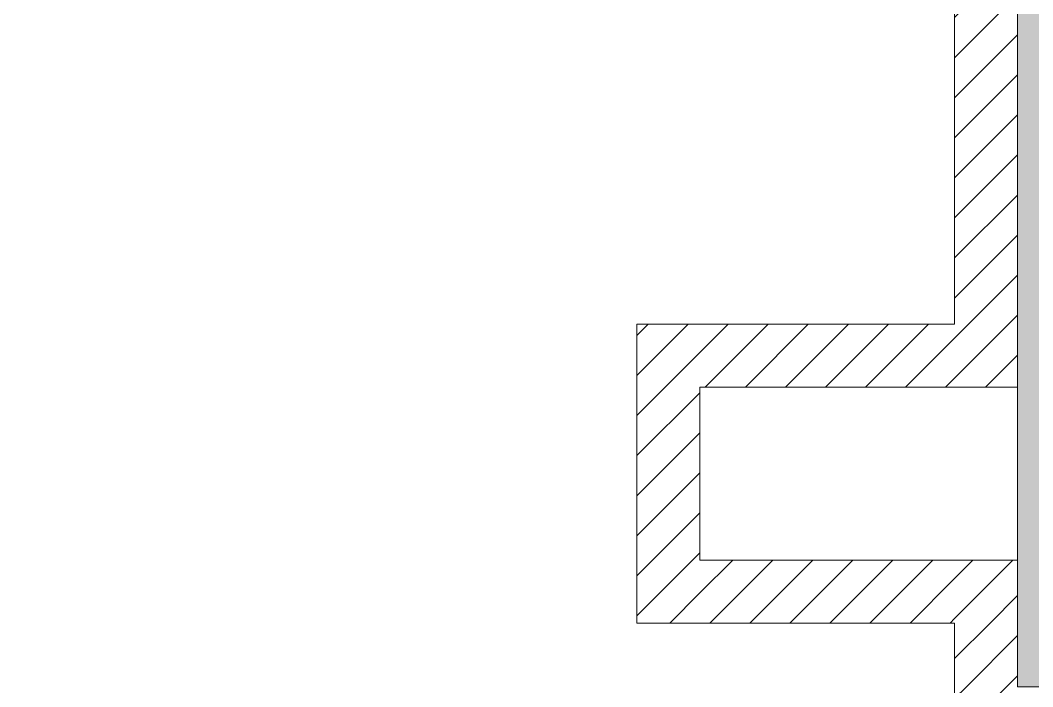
# Model space of a CAD drawing. Header units: millimetres. Extents: x 2336463 to 2579121, y 595385 to 778077.
# Drawn here: x 2369957 to 2373175, y 694224 to 696342 of the extents above; entities that cross this region are included whole.
import ezdxf

# ---------------------------------------------------------------- set-up
doc = ezdxf.new("R2010")
doc.units = ezdxf.units.MM
doc.header["$MEASUREMENT"] = 0
doc.layers.add('+возводимые стены', color=7, linetype='Continuous')
doc.layers.add('сит план', color=7, linetype='Continuous')
for name, color, linetype, lineweight in [('+возводимые стены_Ном._пера__1', 7, 'Continuous', 13), ('+возводимые стены_Ном._пера__101', 252, 'Continuous', 5), ('+стена с дверью_Ном._пера__1', 7, 'Continuous', 13), ('сит план_Ном._пера__1', 7, 'Continuous', 13)]:
    doc.layers.add(name, color=color, linetype=linetype, lineweight=lineweight)
for name, color, linetype, lineweight, true_color in [('+возводимые стены_Ном._пера__169', 7, 'Continuous', 5, 0x68b353), ('+стена с дверью_Ном._пера__243', 7, 'Continuous', 13, 0xe25822), ('сит план_Ном._пера__87', 7, 'Continuous', 20, 0x6a6a6a)]:
    doc.layers.add(name, color=color, linetype=linetype, lineweight=lineweight, true_color=true_color)
pattern_1 = [(45, (2086872.015, 585813.69), (-63.639609, 63.639609), [])]

# ---------------------------------------------------------------- blocks, each defined once
blk = doc.blocks.new('Стена_1198', base_point=(2372926.7, 697030.9))
at = {"layer": 'сит план_Ном._пера__87', "linetype": 'Continuous', "lineweight": 20, "true_color": 0x6a6a6a}
h = blk.add_hatch(dxfattribs=at)
h.set_pattern_fill('Блоки_Бетонные_Эффективные', color=251, style=0, pattern_type=2)
h.set_pattern_definition(pattern_1)
h.paths.add_polyline_path([(2372926.7, 696930.9), (2373126.7, 697030.9), (2372926.7, 697030.9)])
h = blk.add_hatch(dxfattribs=at)
h.set_pattern_fill('Блоки_Бетонные_Эффективные', color=251, style=0, pattern_type=2)
h.set_pattern_definition(pattern_1)
h.paths.add_polyline_path([(2372926.7, 696930.9), (2373126.7, 696930.9), (2373126.7, 697030.9)])
h = blk.add_hatch(dxfattribs=at)
h.set_pattern_fill('Блоки_Бетонные_Эффективные', color=251, style=0, pattern_type=2)
h.set_pattern_definition(pattern_1)
h.paths.add_polyline_path([(2372926.7, 696930.9), (2372926.7, 695376.2), (2373126.7, 695376.2), (2373126.7, 696930.9)])
h = blk.add_hatch(dxfattribs=at)
h.set_pattern_fill('Блоки_Бетонные_Эффективные', color=251, style=0, pattern_type=2)
h.set_pattern_definition(pattern_1)
h.paths.add_polyline_path([(2372926.7, 695176.2), (2373126.7, 695176.2), (2372926.7, 695376.2)])
h = blk.add_hatch(dxfattribs=at)
h.set_pattern_fill('Блоки_Бетонные_Эффективные', color=251, style=0, pattern_type=2)
h.set_pattern_definition(pattern_1)
h.paths.add_polyline_path([(2372926.7, 695376.2), (2373126.7, 695176.2), (2373126.7, 695376.2)])
at = {"layer": 'сит план_Ном._пера__1', "color": 7, "linetype": 'Continuous', "lineweight": 13, "flags": 128}
for points in [[(2373126.7, 697030.9), (2372926.7, 697030.9)], [(2373126.7, 695176.2), (2373126.7, 697030.9)], [(2372926.7, 696930.9), (2372926.7, 695376.2)], [(2373126.7, 695176.2), (2372926.7, 695176.2)]]:
    blk.add_lwpolyline(points, dxfattribs=at)
blk = doc.blocks.new('Стена_1199', base_point=(2372926.7, 695376.2))
at = {"layer": 'сит план_Ном._пера__87', "linetype": 'Continuous', "lineweight": 20, "true_color": 0x6a6a6a}
h = blk.add_hatch(dxfattribs=at)
h.set_pattern_fill('Блоки_Бетонные_Эффективные', color=251, style=0, pattern_type=2)
h.set_pattern_definition(pattern_1)
h.paths.add_polyline_path([(2371916.8, 695176.2), (2372116.8, 695176.2), (2371916.8, 695376.2)])
h = blk.add_hatch(dxfattribs=at)
h.set_pattern_fill('Блоки_Бетонные_Эффективные', color=251, style=0, pattern_type=2)
h.set_pattern_definition(pattern_1)
h.paths.add_polyline_path([(2371916.8, 695376.2), (2372116.8, 695176.2), (2372116.8, 695376.2)])
h = blk.add_hatch(dxfattribs=at)
h.set_pattern_fill('Блоки_Бетонные_Эффективные', color=251, style=0, pattern_type=2)
h.set_pattern_definition(pattern_1)
h.paths.add_polyline_path([(2372926.7, 695376.2), (2372116.8, 695376.2), (2372116.8, 695176.2), (2372926.7, 695176.2)])
at = {"layer": 'сит план_Ном._пера__1', "color": 7, "linetype": 'Continuous', "lineweight": 13, "flags": 128}
for points in [[(2371916.8, 695376.2), (2371916.8, 695176.2)], [(2372926.7, 695376.2), (2371916.8, 695376.2)], [(2372116.8, 695176.2), (2372926.7, 695176.2)]]:
    blk.add_lwpolyline(points, dxfattribs=at)
blk = doc.blocks.new('Стена_1200', base_point=(2371916.8, 695376.2))
at = {"layer": 'сит план_Ном._пера__87', "linetype": 'Continuous', "lineweight": 20, "true_color": 0x6a6a6a}
h = blk.add_hatch(dxfattribs=at)
h.set_pattern_fill('Блоки_Бетонные_Эффективные', color=251, style=0, pattern_type=2)
h.set_pattern_definition(pattern_1)
h.paths.add_polyline_path([(2371916.8, 695176.2), (2371916.8, 694626.7), (2372116.8, 694626.7), (2372116.8, 695176.2)])
h = blk.add_hatch(dxfattribs=at)
h.set_pattern_fill('Блоки_Бетонные_Эффективные', color=251, style=0, pattern_type=2)
h.set_pattern_definition(pattern_1)
h.paths.add_polyline_path([(2372116.8, 694626.7), (2371916.8, 694426.7), (2372116.8, 694426.7)])
h = blk.add_hatch(dxfattribs=at)
h.set_pattern_fill('Блоки_Бетонные_Эффективные', color=251, style=0, pattern_type=2)
h.set_pattern_definition(pattern_1)
h.paths.add_polyline_path([(2372116.8, 694626.7), (2371916.8, 694626.7), (2371916.8, 694426.7)])
at = {"layer": 'сит план_Ном._пера__1', "color": 7, "linetype": 'Continuous', "lineweight": 13, "flags": 128}
for points in [[(2371916.8, 695176.2), (2371916.8, 694426.7)], [(2372116.8, 694626.7), (2372116.8, 695176.2)], [(2371916.8, 694426.7), (2372116.8, 694426.7)]]:
    blk.add_lwpolyline(points, dxfattribs=at)
blk = doc.blocks.new('Стена_1201', base_point=(2371916.8, 694426.7))
at = {"layer": 'сит план_Ном._пера__87', "linetype": 'Continuous', "lineweight": 20, "true_color": 0x6a6a6a}
h = blk.add_hatch(dxfattribs=at)
h.set_pattern_fill('Блоки_Бетонные_Эффективные', color=251, style=0, pattern_type=2)
h.set_pattern_definition(pattern_1)
h.paths.add_polyline_path([(2372116.8, 694426.7), (2372926.7, 694426.7), (2372926.7, 694626.7), (2372116.8, 694626.7)])
h = blk.add_hatch(dxfattribs=at)
h.set_pattern_fill('Блоки_Бетонные_Эффективные', color=251, style=0, pattern_type=2)
h.set_pattern_definition(pattern_1)
h.paths.add_polyline_path([(2372926.7, 694426.7), (2373126.7, 694426.7), (2373126.7, 694626.7)])
h = blk.add_hatch(dxfattribs=at)
h.set_pattern_fill('Блоки_Бетонные_Эффективные', color=251, style=0, pattern_type=2)
h.set_pattern_definition(pattern_1)
h.paths.add_polyline_path([(2372926.7, 694426.7), (2373126.7, 694626.7), (2372926.7, 694626.7)])
at = {"layer": 'сит план_Ном._пера__1', "color": 7, "linetype": 'Continuous', "lineweight": 13, "flags": 128}
for points in [[(2373126.7, 694626.7), (2372116.8, 694626.7)], [(2373126.7, 694626.7), (2373126.7, 694426.7)], [(2372116.8, 694426.7), (2372926.7, 694426.7)]]:
    blk.add_lwpolyline(points, dxfattribs=at)
blk = doc.blocks.new('Стена_1211', base_point=(2374897.4, 694124.2))
at = {"layer": '+возводимые стены_Ном._пера__169', "linetype": 'Continuous', "lineweight": 5, "true_color": 0x68b353}
h = blk.add_hatch(dxfattribs=at)
h.set_pattern_fill('Блоки_Бетонные_Эффективные', color=85, style=0, pattern_type=2)
h.set_pattern_definition(pattern_1)
h.paths.add_polyline_path([(2373126.7, 694124.2), (2374897.4, 694124.2), (2374897.4, 694224.2), (2373126.7, 694224.2)])
at = {"layer": '+возводимые стены_Ном._пера__101', "color": 252, "linetype": 'Continuous', "lineweight": 5, "flags": 128}
for points in [[(2374897.4, 694224.2), (2373126.7, 694224.2)], [(2374897.4, 694224.2), (2374897.4, 694124.2)], [(2373126.7, 694124.2), (2374897.4, 694124.2)]]:
    blk.add_lwpolyline(points, dxfattribs=at)
blk = doc.blocks.new('Стена_1214', base_point=(2372926.7, 694426.7))
at = {"layer": 'сит план_Ном._пера__87', "linetype": 'Continuous', "lineweight": 20, "true_color": 0x6a6a6a}
h = blk.add_hatch(dxfattribs=at)
h.set_pattern_fill('Блоки_Бетонные_Эффективные', color=251, style=0, pattern_type=2)
h.set_pattern_definition(pattern_1)
h.paths.add_polyline_path([(2372926.7, 694426.7), (2372926.7, 694224.2), (2373126.7, 694224.2), (2373126.7, 694426.7)])
h = blk.add_hatch(dxfattribs=at)
h.set_pattern_fill('Блоки_Бетонные_Эффективные', color=251, style=0, pattern_type=2)
h.set_pattern_definition(pattern_1)
h.paths.add_polyline_path([(2373126.7, 694224.2), (2372926.7, 694124.2), (2373126.7, 694124.2)])
h = blk.add_hatch(dxfattribs=at)
h.set_pattern_fill('Блоки_Бетонные_Эффективные', color=251, style=0, pattern_type=2)
h.set_pattern_definition(pattern_1)
h.paths.add_polyline_path([(2373126.7, 694224.2), (2372926.7, 694224.2), (2372926.7, 694124.2)])
at = {"layer": '+возводимые стены_Ном._пера__1', "color": 7, "linetype": 'Continuous', "lineweight": 13, "flags": 128}
blk.add_lwpolyline([(2372926.7, 694124.2), (2373126.7, 694124.2)], dxfattribs=at)
at = {"layer": 'сит план_Ном._пера__1', "color": 7, "linetype": 'Continuous', "lineweight": 13, "flags": 128}
for points in [[(2372926.7, 694426.7), (2372926.7, 694124.2)], [(2373126.7, 694224.2), (2373126.7, 694426.7)]]:
    blk.add_lwpolyline(points, dxfattribs=at)

msp = doc.modelspace()

# ---------------------------------------------------------------- hatches: boundary and pattern name
at = {"layer": '+стена с дверью_Ном._пера__243', "linetype": 'Continuous', "lineweight": 0, "true_color": 0x381608}
msp.add_hatch(color=28, dxfattribs=at).paths.add_polyline_path([(2366248.6, 699930.5), (2372001.7, 699930.5), (2372001.7, 698925), (2372901.2, 698925), (2372901.2, 699731.4), (2372901.2, 703018.9), (2374729.6, 703018.9), (2374870.8, 703018.9), (2374870.8, 699624), (2374729.6, 699624), (2374729.6, 698421), (2374749.6, 698421), (2374749.6, 697026.6), (2374751.9, 697026.6), (2374751.9, 694224.2), (2373126.6, 694224.2), (2373126.6, 697026.6), (2372521.6, 697026.6), (2372521.6, 696630.5), (2367526.6, 696630.5), (2367526.6, 698420.4), (2366248.7, 698420.4)])

# ---------------------------------------------------------------- linework, layer by layer
at = {"layer": '+стена с дверью_Ном._пера__1', "color": 7, "linetype": 'Continuous', "lineweight": 13, "flags": 128}
msp.add_lwpolyline([(2366248.6, 699930.5), (2372001.7, 699930.5), (2372001.7, 698925), (2372901.2, 698925), (2372901.2, 699731.4), (2372901.2, 703018.9), (2374729.6, 703018.9), (2374870.8, 703018.9), (2374870.8, 699624), (2374729.6, 699624), (2374729.6, 698421), (2374749.6, 698421), (2374749.6, 697026.6), (2374751.9, 697026.6), (2374751.9, 694224.2), (2373126.6, 694224.2), (2373126.6, 697026.6), (2372521.6, 697026.6), (2372521.6, 696630.5), (2367526.6, 696630.5), (2367526.6, 698420.4), (2366248.7, 698420.4)], close=True, dxfattribs=at)

# ---------------------------------------------------------------- block references
at = {"layer": '+возводимые стены', "color": 252, "lineweight": 5}
msp.add_blockref('Стена_1211', (2374897.4, 694124.2), dxfattribs=at)
at = {"layer": 'сит план', "color": 7, "lineweight": 13}
for name, p in [('Стена_1198', (2372926.7, 697030.9)), ('Стена_1199', (2372926.7, 695376.2)), ('Стена_1200', (2371916.8, 695376.2)), ('Стена_1201', (2371916.8, 694426.7)), ('Стена_1214', (2372926.7, 694426.7))]:
    msp.add_blockref(name, p, dxfattribs=at)

doc.saveas('drawing.dxf')
